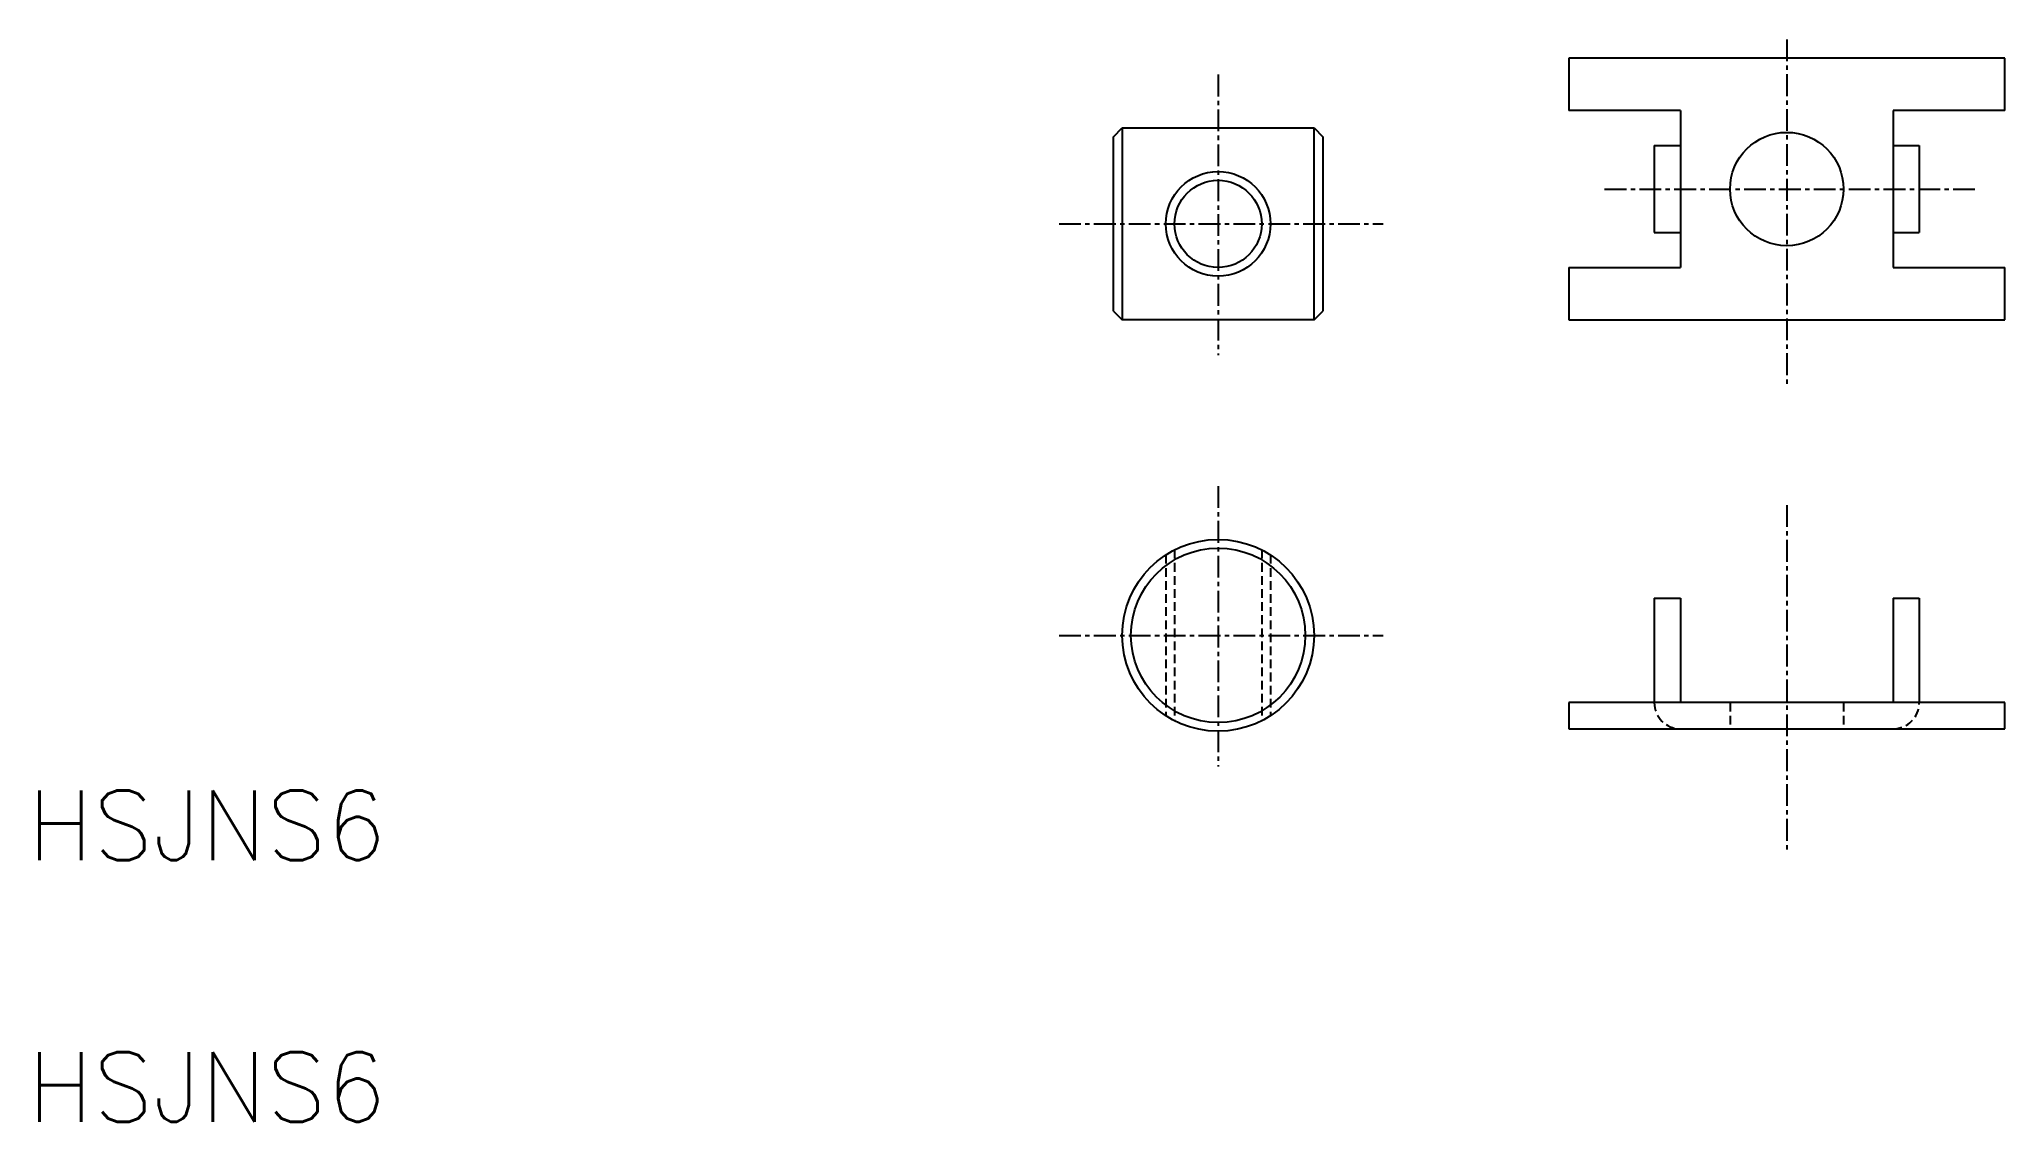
# Model space of a CAD drawing. Extents: x -68 to 45, y -51 to 11.
import ezdxf

# ---------------------------------------------------------------- set-up
doc = ezdxf.new("R2010")
doc.units = 0
doc.linetypes.add('CENTER', pattern=[2, 1.25, -0.25, 0.25, -0.25])
doc.linetypes.add('DASHED', pattern=[0.75, 0.5, -0.25])
doc.layers.get('0').update_dxf_attribs({"linetype": 'CONTINUOUS'})
doc.layers.add('CENTER', color=1, linetype='CENTER')
doc.styles.get("Standard").update_dxf_attribs({"font": 'txt.shx', "bigfont": 'bigfont.shx'})

msp = doc.modelspace()

# ---------------------------------------------------------------- linework, layer by layer
at = {"color": 7, "linetype": 'CONTINUOUS'}
for p, q in [((45.11, 9.5), (20.11, 9.5)), ((20.11, 9.5), (20.11, 6.5)), ((45.11, 6.5), (45.11, 9.5)), ((26.51, 6.5), (20.11, 6.5)), ((45.11, 6.5), (38.71, 6.5)), ((-6, 5), (-5.5, 5.5)), ((-6, -5), (-6, 5)), ((-5.5, 5.5), (5.5, 5.5)), ((-5.5, 5.5), (-5.5, -5.5)), ((5.5, 5.5), (6, 5)), ((5.5, -5.5), (5.5, 5.5)), ((6, 5), (6, -5)), ((20.11, -2.5), (26.51, -2.5)), ((20.11, -2.5), (20.11, -5.5)), ((38.71, -2.5), (45.11, -2.5)), ((45.11, -5.5), (45.11, -2.5)), ((-6, -5), (-5.5, -5.5)), ((5.5, -5.5), (-5.5, -5.5)), ((5.5, -5.5), (6, -5)), ((20.11, -5.5), (45.11, -5.5)), ((25.01, -21.45), (26.51, -21.45)), ((25.01, -21.45), (25.01, -27.45)), ((26.51, -21.45), (26.51, -27.45)), ((38.71, -21.45), (38.71, -27.45)), ((38.71, -21.45), (40.21, -21.45)), ((40.21, -21.45), (40.21, -27.45)), ((20.11, -27.45), (20.11, -28.95)), ((45.11, -27.45), (20.11, -27.45)), ((25.01, -27.45), (25.01, -27.45)), ((40.21, -27.45), (40.21, -27.45)), ((45.11, -28.95), (45.11, -27.45)), ((20.11, -28.95), (26.51, -28.95)), ((26.51, -28.95), (38.71, -28.95)), ((38.71, -28.95), (45.11, -28.95))]:
    msp.add_line(p, q, dxfattribs=at)
at = {"color": 3, "linetype": 'DASHED'}
for p, q in [((-3, -18.98), (-3, -28.2)), ((-2.5, -18.69), (-2.5, -28.48)), ((2.5, -18.69), (2.5, -28.48)), ((3, -18.98), (3, -28.2)), ((29.36, -27.45), (29.36, -28.95)), ((35.86, -27.45), (35.86, -28.95))]:
    msp.add_line(p, q, dxfattribs=at)
at = {"color": 7, "linetype": 'CONTINUOUS'}
for centre, radius in [((32.61, 2), 3.25), ((0, 0), 2.5), ((0, -23.59), 5.5), ((0, -23.59), 5)]:
    msp.add_circle(centre, radius, dxfattribs=at)
at = {"color": 3, "linetype": 'CONTINUOUS'}
msp.add_circle((0, 0), 3, dxfattribs=at)
at = {"color": 3, "linetype": 'DASHED'}
for centre, start, end in [((26.51, -27.45), 180, 270), ((38.71, -27.45), 270, 0)]:
    msp.add_arc(centre, 1.5, start, end, dxfattribs=at)
at = {"layer": 'CENTER', "color": 1, "linetype": 'CENTER'}
for p, q in [((32.61, 10.58), (32.61, -9.33)), ((0, 8.56), (0, -7.53)), ((22.16, 2), (43.39, 2)), ((-9.12, 0), (9.46, 0)), ((0, -15.03), (0, -31.11)), ((32.61, -16.12), (32.61, -36.04)), ((-9.12, -23.59), (9.46, -23.59))]:
    msp.add_line(p, q, dxfattribs=at)
at = {"layer": 'CENTER', "color": 0, "linetype": 'BYBLOCK'}
for p, q in [((26.51, 6.5), (26.51, -2.5)), ((38.71, 6.5), (38.71, -2.5)), ((25.01, 4.5), (26.51, 4.5)), ((25.01, 4.5), (25.01, -0.5)), ((38.71, 4.5), (40.21, 4.5)), ((40.21, 4.5), (40.21, -0.5)), ((25.01, -0.5), (26.51, -0.5)), ((38.71, -0.5), (40.21, -0.5))]:
    msp.add_line(p, q, dxfattribs=at)

# ---------------------------------------------------------------- texts
at = {"color": 7, "linetype": 'CONTINUOUS'}
for p in [(-68.28, -36.48), (-68.28, -51.48)]:
    msp.add_text('HSJNS6', height=4, dxfattribs=at).set_placement(p)

doc.saveas('drawing.dxf')
